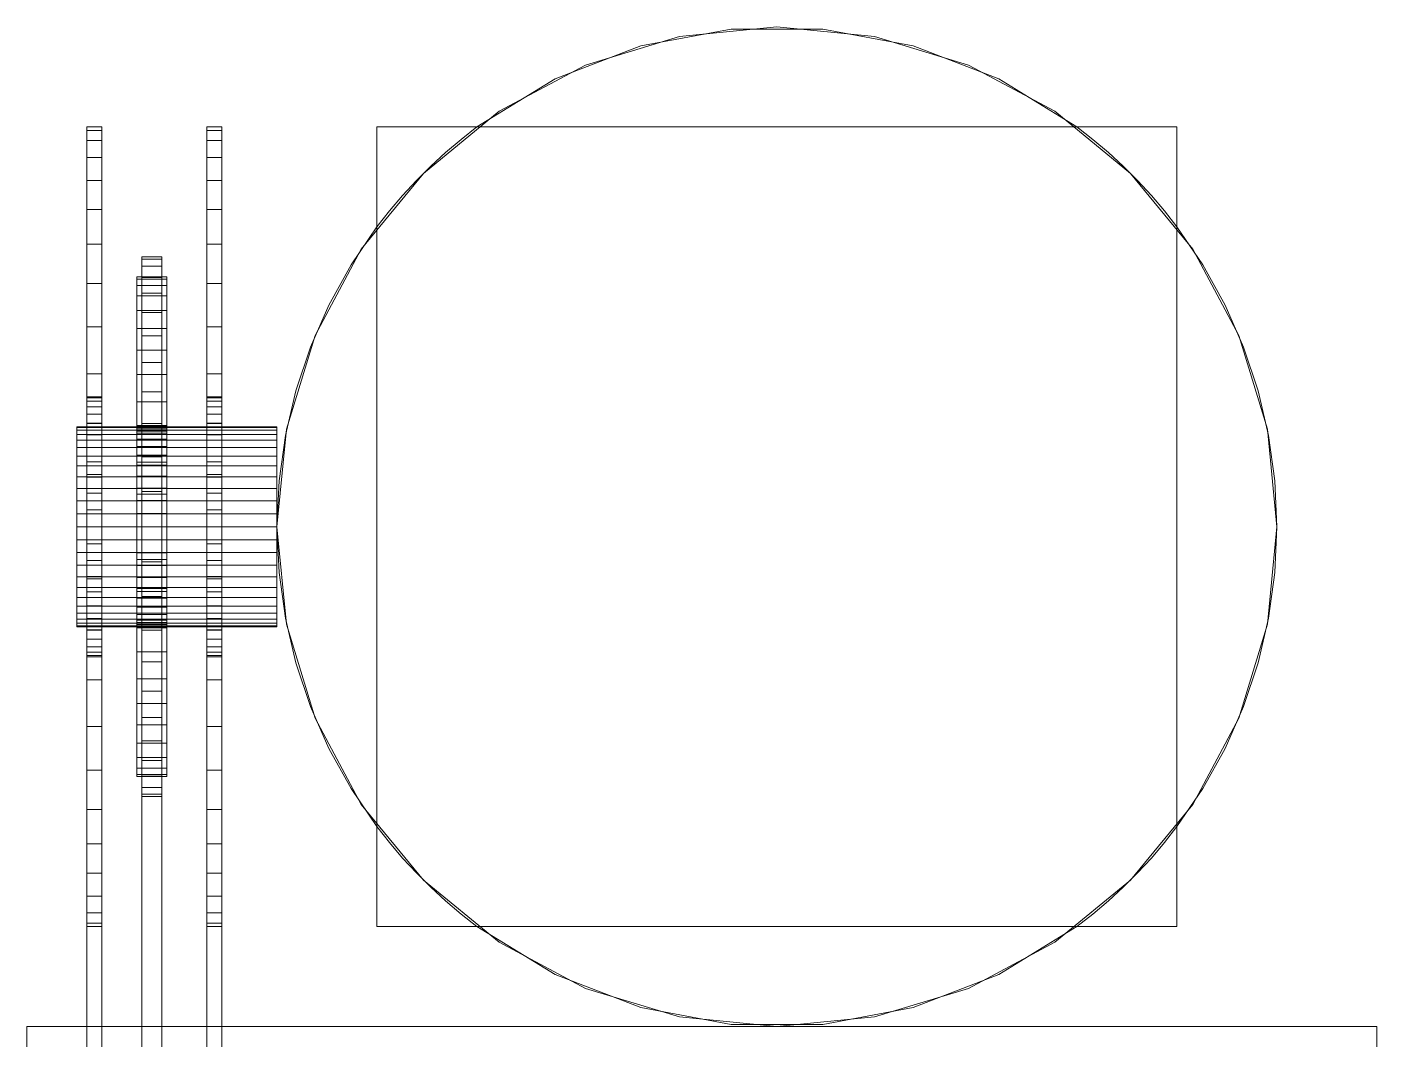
# Model space of a CAD drawing. Header units: millimetres. Extents: x -1970 to 34302, y -80068 to 6837.
# Drawn here: x 795 to 1065, y -77177.5 to -76975 of the extents above; entities that cross this region are included whole.
import ezdxf

# ---------------------------------------------------------------- set-up
doc = ezdxf.new("R2010")
doc.units = ezdxf.units.MM
doc.layers.add('R22_BASE_frontal', color=7, linetype='Continuous', lineweight=0)

msp = doc.modelspace()

# ---------------------------------------------------------------- linework, layer by layer
at = {"layer": 'R22_BASE_frontal'}
for p, q in [((925.491, -76976.921), (906.732, -76982.612)), ((935.82, -76975.422), (917.77, -76978.779)), ((945, -76975), (925.491, -76976.921)), ((954.18, -76975.422), (935.82, -76975.422)), ((964.509, -76976.921), (945, -76975)), ((972.23, -76978.779), (954.18, -76975.422)), ((983.268, -76982.612), (964.509, -76976.921)), ((917.77, -76978.779), (900.637, -76985.379)), ((989.363, -76985.379), (972.23, -76978.779)), ((906.732, -76982.612), (889.443, -76991.853)), ((1000.557, -76991.853), (983.268, -76982.612)), ((900.637, -76985.379), (885, -76995)), ((1005, -76995), (989.363, -76985.379)), ((889.443, -76991.853), (874.289, -77004.289)), ((1015.711, -77004.289), (1000.557, -76991.853)), ((807, -77049), (807, -76995)), ((807, -76995), (807, -76995.684)), ((807, -76995), (810, -76995)), ((807, -77049.222), (807, -76995.684)), ((807, -76995.684), (807, -76997.726)), ((807, -76995.684), (810, -76995.684)), ((810, -76995.684), (810, -76995)), ((810, -76995), (810, -77049)), ((810, -76997.726), (810, -76995.684)), ((810, -76995.684), (810, -77049.222)), ((831, -77049), (831, -76995)), ((831, -76995), (831, -76995.684)), ((831, -76995), (834, -76995)), ((831, -77049.222), (831, -76995.684)), ((831, -76995.684), (831, -76997.726)), ((831, -76995.684), (834, -76995.684)), ((834, -76995.684), (834, -76995)), ((834, -76995), (834, -77049)), ((834, -76997.726), (834, -76995.684)), ((834, -76995.684), (834, -77049.222)), ((865, -76995), (865, -77015)), ((865, -76995), (865, -77155)), ((1025, -76995), (865, -76995)), ((885, -76995), (865, -76995)), ((885, -76995), (881.807, -76997.498)), ((1005, -76995), (885, -76995)), ((1008.193, -76997.498), (1005, -76995)), ((1025, -76995), (1005, -76995)), ((1025, -77155), (1025, -76995)), ((1025, -77015), (1025, -76995)), ((807, -77049.886), (807, -76997.726)), ((807, -76997.726), (807, -77001.09)), ((807, -76997.726), (810, -76997.726)), ((810, -77001.09), (810, -76997.726)), ((810, -76997.726), (810, -77049.886)), ((831, -77049.886), (831, -76997.726)), ((831, -76997.726), (831, -77001.09)), ((831, -76997.726), (834, -76997.726)), ((834, -77001.09), (834, -76997.726)), ((834, -76997.726), (834, -77049.886)), ((881.807, -76997.498), (878.718, -77000.123)), ((1011.282, -77000.123), (1008.193, -76997.498)), ((807, -77050.979), (807, -77001.09)), ((807, -77001.09), (807, -77005.718)), ((807, -77001.09), (810, -77001.09)), ((810, -77005.718), (810, -77001.09)), ((810, -77001.09), (810, -77050.979)), ((831, -77050.979), (831, -77001.09)), ((831, -77001.09), (831, -77005.718)), ((831, -77001.09), (834, -77001.09)), ((834, -77005.718), (834, -77001.09)), ((834, -77001.09), (834, -77050.979)), ((878.718, -77000.123), (875.737, -77002.871)), ((1014.263, -77002.871), (1011.282, -77000.123)), ((875.737, -77002.871), (872.871, -77005.737)), ((1017.129, -77005.737), (1014.263, -77002.871)), ((807, -77052.483), (807, -77005.718)), ((807, -77005.718), (807, -77011.532)), ((807, -77005.718), (810, -77005.718)), ((810, -77011.532), (810, -77005.718)), ((810, -77005.718), (810, -77052.483)), ((831, -77052.483), (831, -77005.718)), ((831, -77005.718), (831, -77011.532)), ((831, -77005.718), (834, -77005.718)), ((834, -77011.532), (834, -77005.718)), ((834, -77005.718), (834, -77052.483)), ((874.289, -77004.289), (861.853, -77019.443)), ((872.871, -77005.737), (870.123, -77008.718)), ((1028.147, -77019.443), (1015.711, -77004.289)), ((1019.877, -77008.718), (1017.129, -77005.737)), ((870.123, -77008.718), (867.498, -77011.807)), ((1022.502, -77011.807), (1019.877, -77008.718)), ((807, -77054.373), (807, -77011.532)), ((807, -77011.532), (807, -77018.431)), ((807, -77011.532), (810, -77011.532)), ((810, -77018.431), (810, -77011.532)), ((810, -77011.532), (810, -77054.373)), ((831, -77054.373), (831, -77011.532)), ((831, -77011.532), (831, -77018.431)), ((831, -77011.532), (834, -77011.532)), ((834, -77018.431), (834, -77011.532)), ((834, -77011.532), (834, -77054.373)), ((867.498, -77011.807), (865, -77015)), ((1025, -77015), (1022.502, -77011.807)), ((865, -77015), (859.83, -77022.597)), ((865, -77015), (865, -77135)), ((1030.17, -77022.597), (1025, -77015)), ((1025, -77135), (1025, -77015)), ((807, -77056.615), (807, -77018.431)), ((807, -77018.431), (807, -77026.299)), ((807, -77018.431), (810, -77018.431)), ((810, -77026.299), (810, -77018.431)), ((810, -77018.431), (810, -77056.615)), ((831, -77056.615), (831, -77018.431)), ((831, -77018.431), (831, -77026.299)), ((831, -77018.431), (834, -77018.431)), ((834, -77026.299), (834, -77018.431)), ((834, -77018.431), (834, -77056.615)), ((861.853, -77019.443), (852.612, -77036.732)), ((1037.388, -77036.732), (1028.147, -77019.443)), ((818, -77025), (818, -77021)), ((818, -77021), (818, -77021.462)), ((818, -77021), (822, -77021)), ((818, -77025.428), (818, -77021.462)), ((818, -77021.462), (818, -77022.84)), ((818, -77021.462), (822, -77021.462)), ((818, -77026.704), (818, -77022.84)), ((818, -77022.84), (818, -77025.111)), ((818, -77022.84), (822, -77022.84)), ((822, -77021.462), (822, -77021)), ((822, -77021), (822, -77025)), ((822, -77022.84), (822, -77021.462)), ((822, -77021.462), (822, -77025.428)), ((822, -77025.111), (822, -77022.84)), ((822, -77022.84), (822, -77026.704)), ((859.83, -77022.597), (855.379, -77030.637)), ((1034.621, -77030.637), (1030.17, -77022.597)), ((817, -77054.75), (817, -77025)), ((817, -77025), (817, -77025.428)), ((817, -77025), (823, -77025)), ((817, -77054.923), (817, -77025.428)), ((817, -77025.428), (817, -77026.704)), ((817, -77025.428), (823, -77025.428)), ((818, -77025.428), (818, -77025)), ((822, -77025), (818, -77025)), ((818, -77028.806), (818, -77025.111)), ((818, -77025.111), (818, -77028.235)), ((818, -77025.111), (822, -77025.111)), ((818, -77026.704), (818, -77025.428)), ((822, -77025.428), (818, -77025.428)), ((822, -77025), (822, -77025.428)), ((822, -77028.235), (822, -77025.111)), ((822, -77025.111), (822, -77028.806)), ((822, -77025.428), (822, -77026.704)), ((823, -77025.428), (823, -77025)), ((823, -77025), (823, -77054.75)), ((823, -77026.704), (823, -77025.428)), ((823, -77025.428), (823, -77054.923)), ((807, -77059.172), (807, -77026.299)), ((807, -77026.299), (807, -77035)), ((807, -77026.299), (810, -77026.299)), ((810, -77035), (810, -77026.299)), ((810, -77026.299), (810, -77059.172)), ((817, -77055.44), (817, -77026.704)), ((817, -77026.704), (817, -77028.806)), ((817, -77026.704), (823, -77026.704)), ((818, -77028.806), (818, -77026.704)), ((822, -77026.704), (818, -77026.704)), ((818, -77031.699), (818, -77028.235)), ((818, -77028.235), (818, -77032.159)), ((818, -77028.235), (822, -77028.235)), ((822, -77026.704), (822, -77028.806)), ((822, -77032.159), (822, -77028.235)), ((822, -77028.235), (822, -77031.699)), ((823, -77028.806), (823, -77026.704)), ((823, -77026.704), (823, -77055.44)), ((831, -77059.172), (831, -77026.299)), ((831, -77026.299), (831, -77035)), ((831, -77026.299), (834, -77026.299)), ((834, -77035), (834, -77026.299)), ((834, -77026.299), (834, -77059.172)), ((817, -77056.291), (817, -77028.806)), ((817, -77028.806), (817, -77031.699)), ((817, -77028.806), (823, -77028.806)), ((818, -77031.699), (818, -77028.806)), ((822, -77028.806), (818, -77028.806)), ((822, -77028.806), (822, -77031.699)), ((823, -77031.699), (823, -77028.806)), ((823, -77028.806), (823, -77056.291)), ((855.379, -77030.637), (851.685, -77039.052)), ((1038.315, -77039.052), (1034.621, -77030.637)), ((817, -77057.463), (817, -77031.699)), ((817, -77031.699), (817, -77035.332)), ((817, -77031.699), (823, -77031.699)), ((818, -77035.332), (818, -77031.699)), ((822, -77031.699), (818, -77031.699)), ((818, -77035.332), (818, -77032.159)), ((818, -77032.159), (818, -77036.816)), ((818, -77032.159), (822, -77032.159)), ((822, -77031.699), (822, -77035.332)), ((822, -77036.816), (822, -77032.159)), ((822, -77032.159), (822, -77035.332)), ((823, -77035.332), (823, -77031.699)), ((823, -77031.699), (823, -77057.463)), ((807, -77062), (807, -77035)), ((807, -77035), (807, -77044.385)), ((807, -77035), (810, -77035)), ((810, -77044.385), (810, -77035)), ((810, -77035), (810, -77062)), ((817, -77058.935), (817, -77035.332)), ((817, -77035.332), (817, -77039.645)), ((817, -77035.332), (823, -77035.332)), ((818, -77039.645), (818, -77035.332)), ((822, -77035.332), (818, -77035.332)), ((822, -77035.332), (822, -77039.645)), ((823, -77039.645), (823, -77035.332)), ((823, -77035.332), (823, -77058.935)), ((831, -77062), (831, -77035)), ((831, -77035), (831, -77044.385)), ((831, -77035), (834, -77035)), ((834, -77044.385), (834, -77035)), ((834, -77035), (834, -77062)), ((818, -77039.645), (818, -77036.816)), ((818, -77036.816), (818, -77042.127)), ((818, -77036.816), (822, -77036.816)), ((822, -77042.127), (822, -77036.816)), ((822, -77036.816), (822, -77039.645)), ((852.612, -77036.732), (846.921, -77055.491)), ((851.685, -77039.052), (848.779, -77047.77)), ((1043.079, -77055.491), (1037.388, -77036.732)), ((1041.221, -77047.77), (1038.315, -77039.052)), ((817, -77060.681), (817, -77039.645)), ((817, -77039.645), (817, -77044.562)), ((817, -77039.645), (823, -77039.645)), ((818, -77044.562), (818, -77039.645)), ((822, -77039.645), (818, -77039.645)), ((822, -77039.645), (822, -77044.562)), ((823, -77044.562), (823, -77039.645)), ((823, -77039.645), (823, -77060.681)), ((807, -77065.05), (807, -77044.385)), ((807, -77044.385), (807, -77054.294)), ((807, -77044.385), (810, -77044.385)), ((810, -77054.294), (810, -77044.385)), ((810, -77044.385), (810, -77065.05)), ((818, -77044.562), (818, -77042.127)), ((818, -77042.127), (818, -77048)), ((818, -77042.127), (822, -77042.127)), ((822, -77048), (822, -77042.127)), ((822, -77042.127), (822, -77044.562)), ((831, -77065.05), (831, -77044.385)), ((831, -77044.385), (831, -77054.294)), ((831, -77044.385), (834, -77044.385)), ((834, -77054.294), (834, -77044.385)), ((834, -77044.385), (834, -77065.05)), ((817, -77062.673), (817, -77044.562)), ((817, -77044.562), (817, -77050)), ((817, -77044.562), (823, -77044.562)), ((818, -77050), (818, -77044.562)), ((822, -77044.562), (818, -77044.562)), ((822, -77044.562), (822, -77050)), ((823, -77050), (823, -77044.562)), ((823, -77044.562), (823, -77062.673)), ((807, -77049.222), (807, -77049)), ((810, -77049), (807, -77049)), ((807, -77049.886), (807, -77049.222)), ((810, -77049.222), (807, -77049.222)), ((807, -77050.979), (807, -77049.886)), ((810, -77049.886), (807, -77049.886)), ((810, -77049), (810, -77049.222)), ((810, -77049.222), (810, -77049.886)), ((810, -77049.886), (810, -77050.979)), ((818, -77050), (818, -77048)), ((818, -77048), (818, -77054.335)), ((818, -77048), (822, -77048)), ((822, -77054.335), (822, -77048)), ((822, -77048), (822, -77050)), ((831, -77049.222), (831, -77049)), ((834, -77049), (831, -77049)), ((831, -77049.886), (831, -77049.222)), ((834, -77049.222), (831, -77049.222)), ((831, -77050.979), (831, -77049.886)), ((834, -77049.886), (831, -77049.886)), ((834, -77049), (834, -77049.222)), ((834, -77049.222), (834, -77049.886)), ((834, -77049.886), (834, -77050.979)), ((848.779, -77047.77), (846.685, -77056.718)), ((1043.315, -77056.718), (1041.221, -77047.77)), ((807, -77052.483), (807, -77050.979)), ((810, -77050.979), (807, -77050.979)), ((807, -77054.373), (807, -77052.483)), ((810, -77052.483), (807, -77052.483)), ((810, -77050.979), (810, -77052.483)), ((810, -77052.483), (810, -77054.373)), ((817, -77064.875), (817, -77050)), ((817, -77050), (817, -77055.866)), ((817, -77050), (823, -77050)), ((818, -77055.866), (818, -77050)), ((822, -77050), (818, -77050)), ((822, -77050), (822, -77055.866)), ((823, -77055.866), (823, -77050)), ((823, -77050), (823, -77064.875)), ((831, -77052.483), (831, -77050.979)), ((834, -77050.979), (831, -77050.979)), ((831, -77054.373), (831, -77052.483)), ((834, -77052.483), (831, -77052.483)), ((834, -77050.979), (834, -77052.483)), ((834, -77052.483), (834, -77054.373)), ((805, -77055.171), (805, -77055)), ((845, -77055), (805, -77055)), ((805, -77055.681), (805, -77055.171)), ((845, -77055.171), (805, -77055.171)), ((807, -77068.271), (807, -77054.294)), ((807, -77054.294), (807, -77064.558)), ((807, -77054.294), (810, -77054.294)), ((807, -77056.615), (807, -77054.373)), ((810, -77054.373), (807, -77054.373)), ((810, -77064.558), (810, -77054.294)), ((810, -77054.294), (810, -77068.271)), ((810, -77054.373), (810, -77056.615)), ((817, -77054.923), (817, -77054.75)), ((823, -77054.75), (817, -77054.75)), ((817, -77055.44), (817, -77054.923)), ((823, -77054.923), (817, -77054.923)), ((818, -77055.866), (818, -77054.335)), ((818, -77054.335), (818, -77061.024)), ((818, -77054.335), (822, -77054.335)), ((822, -77061.024), (822, -77054.335)), ((822, -77054.335), (822, -77055.866)), ((823, -77054.75), (823, -77054.923)), ((823, -77054.923), (823, -77055.44)), ((831, -77068.271), (831, -77054.294)), ((831, -77054.294), (831, -77064.558)), ((831, -77054.294), (834, -77054.294)), ((831, -77056.615), (831, -77054.373)), ((834, -77054.373), (831, -77054.373)), ((834, -77064.558), (834, -77054.294)), ((834, -77054.294), (834, -77068.271)), ((834, -77054.373), (834, -77056.615)), ((845, -77055.171), (845, -77055)), ((845, -77055.681), (845, -77055.171)), ((805, -77056.522), (805, -77055.681)), ((845, -77055.681), (805, -77055.681)), ((805, -77057.679), (805, -77056.522)), ((845, -77056.522), (805, -77056.522)), ((805, -77059.133), (805, -77057.679)), ((845, -77057.679), (805, -77057.679)), ((807, -77059.172), (807, -77056.615)), ((810, -77056.615), (807, -77056.615)), ((810, -77056.615), (810, -77059.172)), ((817, -77056.291), (817, -77055.44)), ((823, -77055.44), (817, -77055.44)), ((817, -77067.251), (817, -77055.866)), ((817, -77055.866), (817, -77062.059)), ((817, -77055.866), (823, -77055.866)), ((817, -77057.463), (817, -77056.291)), ((823, -77056.291), (817, -77056.291)), ((817, -77058.935), (817, -77057.463)), ((823, -77057.463), (817, -77057.463)), ((818, -77062.059), (818, -77055.866)), ((822, -77055.866), (818, -77055.866)), ((822, -77055.866), (822, -77062.059)), ((823, -77055.44), (823, -77056.291)), ((823, -77062.059), (823, -77055.866)), ((823, -77055.866), (823, -77067.251)), ((823, -77056.291), (823, -77057.463)), ((823, -77057.463), (823, -77058.935)), ((831, -77059.172), (831, -77056.615)), ((834, -77056.615), (831, -77056.615)), ((834, -77056.615), (834, -77059.172)), ((846.921, -77055.491), (845, -77075)), ((845, -77056.522), (845, -77055.681)), ((845, -77057.679), (845, -77056.522)), ((845, -77059.133), (845, -77057.679)), ((846.685, -77056.718), (845.422, -77065.82)), ((1045, -77075), (1043.079, -77055.491)), ((1044.578, -77065.82), (1043.315, -77056.718)), ((805, -77060.858), (805, -77059.133)), ((845, -77059.133), (805, -77059.133)), ((807, -77062), (807, -77059.172)), ((810, -77059.172), (807, -77059.172)), ((810, -77059.172), (810, -77062)), ((817, -77060.681), (817, -77058.935)), ((823, -77058.935), (817, -77058.935)), ((817, -77062.673), (817, -77060.681)), ((823, -77060.681), (817, -77060.681)), ((823, -77058.935), (823, -77060.681)), ((823, -77060.681), (823, -77062.673)), ((831, -77062), (831, -77059.172)), ((834, -77059.172), (831, -77059.172)), ((834, -77059.172), (834, -77062)), ((845, -77060.858), (845, -77059.133)), ((805, -77062.825), (805, -77060.858)), ((845, -77060.858), (805, -77060.858)), ((805, -77065), (805, -77062.825)), ((845, -77062.825), (805, -77062.825)), ((807, -77065.05), (807, -77062)), ((810, -77062), (807, -77062)), ((810, -77062), (810, -77065.05)), ((817, -77069.759), (817, -77062.059)), ((817, -77062.059), (817, -77068.474)), ((817, -77062.059), (823, -77062.059)), ((817, -77064.875), (817, -77062.673)), ((823, -77062.673), (817, -77062.673)), ((818, -77062.059), (818, -77061.024)), ((818, -77061.024), (818, -77067.952)), ((818, -77061.024), (822, -77061.024)), ((818, -77068.474), (818, -77062.059)), ((822, -77062.059), (818, -77062.059)), ((822, -77067.952), (822, -77061.024)), ((822, -77061.024), (822, -77062.059)), ((822, -77062.059), (822, -77068.474)), ((823, -77068.474), (823, -77062.059)), ((823, -77062.059), (823, -77069.759)), ((823, -77062.673), (823, -77064.875)), ((831, -77065.05), (831, -77062)), ((834, -77062), (831, -77062)), ((834, -77062), (834, -77065.05)), ((845, -77062.825), (845, -77060.858)), ((845, -77065), (845, -77062.825)), ((805, -77067.346), (805, -77065)), ((845, -77065), (805, -77065)), ((807, -77071.606), (807, -77064.558)), ((807, -77064.558), (807, -77075)), ((807, -77064.558), (810, -77064.558)), ((807, -77068.271), (807, -77065.05)), ((810, -77065.05), (807, -77065.05)), ((810, -77075), (810, -77064.558)), ((810, -77064.558), (810, -77071.606)), ((810, -77065.05), (810, -77068.271)), ((817, -77067.251), (817, -77064.875)), ((823, -77064.875), (817, -77064.875)), ((823, -77064.875), (823, -77067.251)), ((831, -77071.606), (831, -77064.558)), ((831, -77064.558), (831, -77075)), ((831, -77064.558), (834, -77064.558)), ((831, -77068.271), (831, -77065.05)), ((834, -77065.05), (831, -77065.05)), ((834, -77075), (834, -77064.558)), ((834, -77064.558), (834, -77071.606)), ((834, -77065.05), (834, -77068.271)), ((845, -77067.346), (845, -77065)), ((845.422, -77065.82), (845, -77075)), ((1045, -77075), (1044.578, -77065.82)), ((805, -77069.824), (805, -77067.346)), ((845, -77067.346), (805, -77067.346)), ((807, -77071.606), (807, -77068.271)), ((810, -77068.271), (807, -77068.271)), ((810, -77068.271), (810, -77071.606)), ((817, -77069.759), (817, -77067.251)), ((823, -77067.251), (817, -77067.251)), ((817, -77072.357), (817, -77068.474)), ((817, -77068.474), (817, -77075)), ((817, -77068.474), (823, -77068.474)), ((818, -77068.474), (818, -77067.952)), ((818, -77067.952), (818, -77075)), ((818, -77067.952), (822, -77067.952)), ((818, -77075), (818, -77068.474)), ((822, -77068.474), (818, -77068.474)), ((822, -77075), (822, -77067.952)), ((822, -77067.952), (822, -77068.474)), ((822, -77068.474), (822, -77075)), ((823, -77067.251), (823, -77069.759)), ((823, -77075), (823, -77068.474)), ((823, -77068.474), (823, -77072.357)), ((831, -77071.606), (831, -77068.271)), ((834, -77068.271), (831, -77068.271)), ((834, -77068.271), (834, -77071.606)), ((845, -77069.824), (845, -77067.346)), ((805, -77072.389), (805, -77069.824)), ((845, -77069.824), (805, -77069.824)), ((817, -77072.357), (817, -77069.759)), ((823, -77069.759), (817, -77069.759)), ((823, -77069.759), (823, -77072.357)), ((845, -77072.389), (845, -77069.824)), ((805, -77075), (805, -77072.389)), ((845, -77072.389), (805, -77072.389)), ((807, -77075), (807, -77071.606)), ((810, -77071.606), (807, -77071.606)), ((810, -77071.606), (810, -77075)), ((817, -77075), (817, -77072.357)), ((823, -77072.357), (817, -77072.357)), ((823, -77072.357), (823, -77075)), ((831, -77075), (831, -77071.606)), ((834, -77071.606), (831, -77071.606)), ((834, -77071.606), (834, -77075)), ((845, -77075), (845, -77072.389)), ((805, -77075), (805, -77077.611)), ((805, -77075), (845, -77075)), ((807, -77075), (810, -77075)), ((807, -77075), (807, -77078.394)), ((807, -77085.442), (807, -77075)), ((807, -77318), (807, -77075)), ((810, -77075), (810, -77085.442)), ((810, -77078.394), (810, -77075)), ((810, -77318), (810, -77075)), ((810, -77075), (831, -77075)), ((817, -77075), (823, -77075)), ((817, -77075), (817, -77077.643)), ((817, -77081.526), (817, -77075)), ((818, -77075), (822, -77075)), ((818, -77318), (818, -77075)), ((818, -77075), (818, -77081.526)), ((818, -77082.048), (818, -77075)), ((822, -77318), (822, -77075)), ((822, -77075), (822, -77082.048)), ((822, -77081.526), (822, -77075)), ((823, -77075), (823, -77081.526)), ((823, -77077.643), (823, -77075)), ((831, -77075), (834, -77075)), ((831, -77075), (831, -77078.394)), ((831, -77085.442), (831, -77075)), ((831, -77318), (831, -77075)), ((834, -77075), (834, -77085.442)), ((834, -77078.394), (834, -77075)), ((834, -77318), (834, -77075)), ((845, -77075), (845.422, -77084.18)), ((845, -77075), (846.921, -77094.509)), ((845, -77077.611), (845, -77075)), ((1043.079, -77094.509), (1045, -77075)), ((1044.578, -77084.18), (1045, -77075)), ((805, -77077.611), (805, -77080.176)), ((845, -77077.611), (805, -77077.611)), ((807, -77078.394), (807, -77085.442)), ((810, -77078.394), (807, -77078.394)), ((807, -77078.394), (807, -77081.729)), ((810, -77085.442), (810, -77078.394)), ((810, -77081.729), (810, -77078.394)), ((817, -77077.643), (817, -77081.526)), ((823, -77077.643), (817, -77077.643)), ((817, -77077.643), (817, -77080.241)), ((823, -77081.526), (823, -77077.643)), ((823, -77080.241), (823, -77077.643)), ((831, -77078.394), (831, -77085.442)), ((834, -77078.394), (831, -77078.394)), ((831, -77078.394), (831, -77081.729)), ((834, -77085.442), (834, -77078.394)), ((834, -77081.729), (834, -77078.394)), ((845, -77077.611), (845, -77080.176)), ((805, -77080.176), (805, -77082.654)), ((845, -77080.176), (805, -77080.176)), ((807, -77081.729), (807, -77095.706)), ((810, -77081.729), (807, -77081.729)), ((807, -77081.729), (807, -77084.95)), ((810, -77095.706), (810, -77081.729)), ((810, -77084.95), (810, -77081.729)), ((817, -77080.241), (817, -77087.941)), ((823, -77080.241), (817, -77080.241)), ((817, -77080.241), (817, -77082.749)), ((817, -77081.526), (823, -77081.526)), ((817, -77087.941), (817, -77081.526)), ((818, -77081.526), (818, -77082.048)), ((822, -77081.526), (818, -77081.526)), ((818, -77081.526), (818, -77087.941)), ((818, -77082.048), (822, -77082.048)), ((818, -77088.976), (818, -77082.048)), ((822, -77082.048), (822, -77081.526)), ((822, -77087.941), (822, -77081.526)), ((822, -77082.048), (822, -77088.976)), ((823, -77087.941), (823, -77080.241)), ((823, -77082.749), (823, -77080.241)), ((823, -77081.526), (823, -77087.941)), ((831, -77081.729), (831, -77095.706)), ((834, -77081.729), (831, -77081.729)), ((831, -77081.729), (831, -77084.95)), ((834, -77095.706), (834, -77081.729)), ((834, -77084.95), (834, -77081.729)), ((845, -77080.176), (845, -77082.654)), ((805, -77082.654), (805, -77085)), ((845, -77082.654), (805, -77082.654)), ((805, -77085), (805, -77087.175)), ((845, -77085), (805, -77085)), ((807, -77084.95), (807, -77105.615)), ((810, -77084.95), (807, -77084.95)), ((807, -77084.95), (807, -77088)), ((810, -77105.615), (810, -77084.95)), ((810, -77088), (810, -77084.95)), ((817, -77082.749), (817, -77094.134)), ((823, -77082.749), (817, -77082.749)), ((817, -77082.749), (817, -77085.125)), ((823, -77094.134), (823, -77082.749)), ((823, -77085.125), (823, -77082.749)), ((831, -77084.95), (831, -77105.615)), ((834, -77084.95), (831, -77084.95)), ((831, -77084.95), (831, -77088)), ((834, -77105.615), (834, -77084.95)), ((834, -77088), (834, -77084.95)), ((845, -77082.654), (845, -77085)), ((845, -77085), (845, -77087.175)), ((845.422, -77084.18), (846.685, -77093.282)), ((1043.315, -77093.282), (1044.578, -77084.18)), ((805, -77087.175), (805, -77089.142)), ((845, -77087.175), (805, -77087.175)), ((807, -77085.442), (810, -77085.442)), ((807, -77095.706), (807, -77085.442)), ((810, -77085.442), (810, -77095.706)), ((817, -77085.125), (817, -77100)), ((823, -77085.125), (817, -77085.125)), ((817, -77085.125), (817, -77087.327)), ((817, -77087.327), (817, -77105.438)), ((823, -77087.327), (817, -77087.327)), ((817, -77087.327), (817, -77089.319)), ((823, -77100), (823, -77085.125)), ((823, -77087.327), (823, -77085.125)), ((823, -77105.438), (823, -77087.327)), ((823, -77089.319), (823, -77087.327)), ((831, -77085.442), (834, -77085.442)), ((831, -77095.706), (831, -77085.442)), ((834, -77085.442), (834, -77095.706)), ((845, -77087.175), (845, -77089.142)), ((805, -77089.142), (805, -77090.867)), ((845, -77089.142), (805, -77089.142)), ((807, -77088), (807, -77115)), ((810, -77088), (807, -77088)), ((807, -77088), (807, -77090.828)), ((810, -77115), (810, -77088)), ((810, -77090.828), (810, -77088)), ((817, -77087.941), (823, -77087.941)), ((817, -77094.134), (817, -77087.941)), ((817, -77089.319), (817, -77110.355)), ((823, -77089.319), (817, -77089.319)), ((817, -77089.319), (817, -77091.065)), ((818, -77087.941), (818, -77088.976)), ((822, -77087.941), (818, -77087.941)), ((818, -77087.941), (818, -77094.134)), ((818, -77088.976), (822, -77088.976)), ((818, -77095.665), (818, -77088.976)), ((822, -77088.976), (822, -77087.941)), ((822, -77094.134), (822, -77087.941)), ((822, -77088.976), (822, -77095.665)), ((823, -77087.941), (823, -77094.134)), ((823, -77110.355), (823, -77089.319)), ((823, -77091.065), (823, -77089.319)), ((831, -77088), (831, -77115)), ((834, -77088), (831, -77088)), ((831, -77088), (831, -77090.828)), ((834, -77115), (834, -77088)), ((834, -77090.828), (834, -77088)), ((845, -77089.142), (845, -77090.867)), ((805, -77090.867), (805, -77092.321)), ((845, -77090.867), (805, -77090.867)), ((805, -77092.321), (805, -77093.478)), ((845, -77092.321), (805, -77092.321)), ((807, -77090.828), (807, -77123.701)), ((810, -77090.828), (807, -77090.828)), ((807, -77090.828), (807, -77093.385)), ((810, -77123.701), (810, -77090.828)), ((810, -77093.385), (810, -77090.828)), ((817, -77091.065), (817, -77114.668)), ((823, -77091.065), (817, -77091.065)), ((817, -77091.065), (817, -77092.537)), ((817, -77092.537), (817, -77118.301)), ((823, -77092.537), (817, -77092.537)), ((817, -77092.537), (817, -77093.709)), ((823, -77114.668), (823, -77091.065)), ((823, -77092.537), (823, -77091.065)), ((823, -77118.301), (823, -77092.537)), ((823, -77093.709), (823, -77092.537)), ((831, -77090.828), (831, -77123.701)), ((834, -77090.828), (831, -77090.828)), ((831, -77090.828), (831, -77093.385)), ((834, -77123.701), (834, -77090.828)), ((834, -77093.385), (834, -77090.828)), ((845, -77090.867), (845, -77092.321)), ((845, -77092.321), (845, -77093.478)), ((805, -77093.478), (805, -77094.319)), ((845, -77093.478), (805, -77093.478)), ((805, -77094.319), (805, -77094.829)), ((845, -77094.319), (805, -77094.319)), ((805, -77094.829), (805, -77095)), ((845, -77094.829), (805, -77094.829)), ((845, -77095), (805, -77095)), ((807, -77093.385), (807, -77131.569)), ((810, -77093.385), (807, -77093.385)), ((807, -77093.385), (807, -77095.627)), ((807, -77095.627), (807, -77138.468)), ((810, -77095.627), (807, -77095.627)), ((807, -77095.627), (807, -77097.517)), ((807, -77095.706), (810, -77095.706)), ((807, -77105.615), (807, -77095.706)), ((810, -77131.569), (810, -77093.385)), ((810, -77095.627), (810, -77093.385)), ((810, -77138.468), (810, -77095.627)), ((810, -77097.517), (810, -77095.627)), ((810, -77095.706), (810, -77105.615)), ((817, -77093.709), (817, -77121.194)), ((823, -77093.709), (817, -77093.709)), ((817, -77093.709), (817, -77094.56)), ((817, -77094.134), (823, -77094.134)), ((817, -77100), (817, -77094.134)), ((817, -77094.56), (817, -77123.296)), ((823, -77094.56), (817, -77094.56)), ((817, -77094.56), (817, -77095.077)), ((817, -77095.077), (817, -77124.572)), ((823, -77095.077), (817, -77095.077)), ((817, -77095.077), (817, -77095.25)), ((817, -77095.25), (817, -77125)), ((823, -77095.25), (817, -77095.25)), ((818, -77094.134), (818, -77095.665)), ((822, -77094.134), (818, -77094.134)), ((818, -77094.134), (818, -77100)), ((818, -77095.665), (822, -77095.665)), ((818, -77102), (818, -77095.665)), ((822, -77095.665), (822, -77094.134)), ((822, -77100), (822, -77094.134)), ((822, -77095.665), (822, -77102)), ((823, -77121.194), (823, -77093.709)), ((823, -77094.56), (823, -77093.709)), ((823, -77094.134), (823, -77100)), ((823, -77123.296), (823, -77094.56)), ((823, -77095.077), (823, -77094.56)), ((823, -77124.572), (823, -77095.077)), ((823, -77095.25), (823, -77095.077)), ((823, -77125), (823, -77095.25)), ((831, -77093.385), (831, -77131.569)), ((834, -77093.385), (831, -77093.385)), ((831, -77093.385), (831, -77095.627)), ((831, -77095.627), (831, -77138.468)), ((834, -77095.627), (831, -77095.627)), ((831, -77095.627), (831, -77097.517)), ((831, -77095.706), (834, -77095.706)), ((831, -77105.615), (831, -77095.706)), ((834, -77131.569), (834, -77093.385)), ((834, -77095.627), (834, -77093.385)), ((834, -77138.468), (834, -77095.627)), ((834, -77097.517), (834, -77095.627)), ((834, -77095.706), (834, -77105.615)), ((845, -77093.478), (845, -77094.319)), ((845, -77094.319), (845, -77094.829)), ((845, -77094.829), (845, -77095)), ((846.685, -77093.282), (848.779, -77102.23)), ((846.921, -77094.509), (852.612, -77113.268)), ((1037.388, -77113.268), (1043.079, -77094.509)), ((1041.221, -77102.23), (1043.315, -77093.282)), ((807, -77097.517), (807, -77144.282)), ((810, -77097.517), (807, -77097.517)), ((807, -77097.517), (807, -77099.021)), ((810, -77144.282), (810, -77097.517)), ((810, -77099.021), (810, -77097.517)), ((831, -77097.517), (831, -77144.282)), ((834, -77097.517), (831, -77097.517)), ((831, -77097.517), (831, -77099.021)), ((834, -77144.282), (834, -77097.517)), ((834, -77099.021), (834, -77097.517)), ((807, -77099.021), (807, -77148.91)), ((810, -77099.021), (807, -77099.021)), ((807, -77099.021), (807, -77100.114)), ((807, -77100.114), (807, -77152.274)), ((810, -77100.114), (807, -77100.114)), ((807, -77100.114), (807, -77100.778)), ((807, -77100.778), (807, -77154.316)), ((810, -77100.778), (807, -77100.778)), ((807, -77100.778), (807, -77101)), ((807, -77101), (807, -77155)), ((810, -77101), (807, -77101)), ((810, -77148.91), (810, -77099.021)), ((810, -77100.114), (810, -77099.021)), ((810, -77152.274), (810, -77100.114)), ((810, -77100.778), (810, -77100.114)), ((810, -77154.316), (810, -77100.778)), ((810, -77101), (810, -77100.778)), ((810, -77155), (810, -77101)), ((817, -77100), (823, -77100)), ((817, -77105.438), (817, -77100)), ((818, -77100), (818, -77102)), ((822, -77100), (818, -77100)), ((818, -77100), (818, -77105.438)), ((822, -77102), (822, -77100)), ((822, -77105.438), (822, -77100)), ((823, -77100), (823, -77105.438)), ((831, -77099.021), (831, -77148.91)), ((834, -77099.021), (831, -77099.021)), ((831, -77099.021), (831, -77100.114)), ((831, -77100.114), (831, -77152.274)), ((834, -77100.114), (831, -77100.114)), ((831, -77100.114), (831, -77100.778)), ((831, -77100.778), (831, -77154.316)), ((834, -77100.778), (831, -77100.778)), ((831, -77100.778), (831, -77101)), ((831, -77101), (831, -77155)), ((834, -77101), (831, -77101)), ((834, -77148.91), (834, -77099.021)), ((834, -77100.114), (834, -77099.021)), ((834, -77152.274), (834, -77100.114)), ((834, -77100.778), (834, -77100.114)), ((834, -77154.316), (834, -77100.778)), ((834, -77101), (834, -77100.778)), ((834, -77155), (834, -77101)), ((818, -77102), (822, -77102)), ((818, -77107.873), (818, -77102)), ((822, -77102), (822, -77107.873)), ((848.779, -77102.23), (851.685, -77110.948)), ((1038.315, -77110.948), (1041.221, -77102.23)), ((807, -77105.615), (810, -77105.615)), ((807, -77115), (807, -77105.615)), ((810, -77105.615), (810, -77115)), ((817, -77105.438), (823, -77105.438)), ((817, -77110.355), (817, -77105.438)), ((818, -77105.438), (818, -77107.873)), ((822, -77105.438), (818, -77105.438)), ((818, -77105.438), (818, -77110.355)), ((822, -77107.873), (822, -77105.438)), ((822, -77110.355), (822, -77105.438)), ((823, -77105.438), (823, -77110.355)), ((831, -77105.615), (834, -77105.615)), ((831, -77115), (831, -77105.615)), ((834, -77105.615), (834, -77115)), ((818, -77107.873), (822, -77107.873)), ((818, -77113.184), (818, -77107.873)), ((822, -77107.873), (822, -77113.184)), ((817, -77110.355), (823, -77110.355)), ((817, -77114.668), (817, -77110.355)), ((818, -77110.355), (818, -77113.184)), ((822, -77110.355), (818, -77110.355)), ((818, -77110.355), (818, -77114.668)), ((822, -77113.184), (822, -77110.355)), ((822, -77114.668), (822, -77110.355)), ((823, -77110.355), (823, -77114.668)), ((851.685, -77110.948), (855.379, -77119.363)), ((1034.621, -77119.363), (1038.315, -77110.948)), ((817, -77114.668), (823, -77114.668)), ((817, -77118.301), (817, -77114.668)), ((818, -77113.184), (822, -77113.184)), ((818, -77117.841), (818, -77113.184)), ((818, -77114.668), (818, -77117.841)), ((822, -77114.668), (818, -77114.668)), ((818, -77114.668), (818, -77118.301)), ((822, -77113.184), (822, -77117.841)), ((822, -77117.841), (822, -77114.668)), ((822, -77118.301), (822, -77114.668)), ((823, -77114.668), (823, -77118.301)), ((852.612, -77113.268), (861.853, -77130.557)), ((1028.147, -77130.557), (1037.388, -77113.268)), ((807, -77115), (810, -77115)), ((807, -77123.701), (807, -77115)), ((810, -77115), (810, -77123.701)), ((831, -77115), (834, -77115)), ((831, -77123.701), (831, -77115)), ((834, -77115), (834, -77123.701)), ((817, -77118.301), (823, -77118.301)), ((817, -77121.194), (817, -77118.301)), ((818, -77117.841), (822, -77117.841)), ((818, -77121.765), (818, -77117.841)), ((818, -77118.301), (818, -77121.765)), ((822, -77118.301), (818, -77118.301)), ((818, -77118.301), (818, -77121.194)), ((822, -77117.841), (822, -77121.765)), ((822, -77121.765), (822, -77118.301)), ((822, -77121.194), (822, -77118.301)), ((823, -77118.301), (823, -77121.194)), ((855.379, -77119.363), (859.83, -77127.403)), ((1030.17, -77127.403), (1034.621, -77119.363)), ((817, -77121.194), (823, -77121.194)), ((817, -77123.296), (817, -77121.194)), ((818, -77121.194), (818, -77124.889)), ((822, -77121.194), (818, -77121.194)), ((818, -77121.194), (818, -77123.296)), ((818, -77121.765), (822, -77121.765)), ((818, -77124.889), (818, -77121.765)), ((822, -77124.889), (822, -77121.194)), ((822, -77123.296), (822, -77121.194)), ((822, -77121.765), (822, -77124.889)), ((823, -77121.194), (823, -77123.296)), ((807, -77123.701), (810, -77123.701)), ((807, -77131.569), (807, -77123.701)), ((810, -77123.701), (810, -77131.569)), ((817, -77123.296), (823, -77123.296)), ((817, -77124.572), (817, -77123.296)), ((817, -77124.572), (823, -77124.572)), ((817, -77125), (817, -77124.572)), ((817, -77125), (823, -77125)), ((818, -77123.296), (818, -77127.16)), ((822, -77123.296), (818, -77123.296)), ((818, -77123.296), (818, -77124.572)), ((818, -77124.572), (818, -77128.538)), ((822, -77124.572), (818, -77124.572)), ((818, -77124.572), (818, -77125)), ((818, -77124.889), (822, -77124.889)), ((818, -77127.16), (818, -77124.889)), ((818, -77125), (818, -77129)), ((822, -77125), (818, -77125)), ((822, -77127.16), (822, -77123.296)), ((822, -77124.572), (822, -77123.296)), ((822, -77128.538), (822, -77124.572)), ((822, -77125), (822, -77124.572)), ((822, -77124.889), (822, -77127.16)), ((822, -77129), (822, -77125)), ((823, -77123.296), (823, -77124.572)), ((823, -77124.572), (823, -77125)), ((831, -77123.701), (834, -77123.701)), ((831, -77131.569), (831, -77123.701)), ((834, -77123.701), (834, -77131.569)), ((818, -77127.16), (822, -77127.16)), ((818, -77128.538), (818, -77127.16)), ((822, -77127.16), (822, -77128.538)), ((859.83, -77127.403), (865, -77135)), ((1025, -77135), (1030.17, -77127.403)), ((818, -77128.538), (822, -77128.538)), ((818, -77129), (818, -77128.538)), ((818, -77129), (822, -77129)), ((822, -77128.538), (822, -77129)), ((861.853, -77130.557), (874.289, -77145.711)), ((1015.711, -77145.711), (1028.147, -77130.557)), ((807, -77131.569), (810, -77131.569)), ((807, -77138.468), (807, -77131.569)), ((810, -77131.569), (810, -77138.468)), ((831, -77131.569), (834, -77131.569)), ((831, -77138.468), (831, -77131.569)), ((834, -77131.569), (834, -77138.468)), ((865, -77135), (865, -77155)), ((865, -77135), (867.498, -77138.193)), ((1022.502, -77138.193), (1025, -77135)), ((1025, -77155), (1025, -77135)), ((807, -77138.468), (810, -77138.468)), ((807, -77144.282), (807, -77138.468)), ((810, -77138.468), (810, -77144.282)), ((831, -77138.468), (834, -77138.468)), ((831, -77144.282), (831, -77138.468)), ((834, -77138.468), (834, -77144.282)), ((867.498, -77138.193), (870.123, -77141.282)), ((1019.877, -77141.282), (1022.502, -77138.193)), ((870.123, -77141.282), (872.871, -77144.263)), ((1017.129, -77144.263), (1019.877, -77141.282)), ((807, -77144.282), (810, -77144.282)), ((807, -77148.91), (807, -77144.282)), ((810, -77144.282), (810, -77148.91)), ((831, -77144.282), (834, -77144.282)), ((831, -77148.91), (831, -77144.282)), ((834, -77144.282), (834, -77148.91)), ((872.871, -77144.263), (875.737, -77147.129)), ((1014.263, -77147.129), (1017.129, -77144.263)), ((874.289, -77145.711), (889.443, -77158.147)), ((1000.557, -77158.147), (1015.711, -77145.711)), ((807, -77148.91), (810, -77148.91)), ((807, -77152.274), (807, -77148.91)), ((810, -77148.91), (810, -77152.274)), ((831, -77148.91), (834, -77148.91)), ((831, -77152.274), (831, -77148.91)), ((834, -77148.91), (834, -77152.274)), ((875.737, -77147.129), (878.718, -77149.877)), ((1011.282, -77149.877), (1014.263, -77147.129)), ((807, -77152.274), (810, -77152.274)), ((807, -77154.316), (807, -77152.274)), ((810, -77152.274), (810, -77154.316)), ((831, -77152.274), (834, -77152.274)), ((831, -77154.316), (831, -77152.274)), ((834, -77152.274), (834, -77154.316)), ((878.718, -77149.877), (881.807, -77152.502)), ((1008.193, -77152.502), (1011.282, -77149.877)), ((807, -77154.316), (810, -77154.316)), ((807, -77155), (807, -77154.316)), ((807, -77155), (810, -77155)), ((807, -77238), (807, -77155)), ((810, -77154.316), (810, -77155)), ((810, -77238), (810, -77155)), ((831, -77154.316), (834, -77154.316)), ((831, -77155), (831, -77154.316)), ((831, -77155), (834, -77155)), ((831, -77238), (831, -77155)), ((834, -77154.316), (834, -77155)), ((834, -77238), (834, -77155)), ((865, -77155), (885, -77155)), ((865, -77155), (1025, -77155)), ((881.807, -77152.502), (885, -77155)), ((885, -77155), (1005, -77155)), ((885, -77155), (900.637, -77164.621)), ((989.363, -77164.621), (1005, -77155)), ((1005, -77155), (1008.193, -77152.502)), ((1005, -77155), (1025, -77155)), ((889.443, -77158.147), (906.732, -77167.388)), ((983.268, -77167.388), (1000.557, -77158.147)), ((900.637, -77164.621), (917.77, -77171.221)), ((972.23, -77171.221), (989.363, -77164.621)), ((906.732, -77167.388), (925.491, -77173.079)), ((964.509, -77173.079), (983.268, -77167.388)), ((917.77, -77171.221), (935.82, -77174.578)), ((954.18, -77174.578), (972.23, -77171.221)), ((925.491, -77173.079), (945, -77175)), ((945, -77175), (964.509, -77173.079)), ((795, -77175), (1065, -77175)), ((795, -77190), (795, -77175)), ((935.82, -77174.578), (954.18, -77174.578)), ((1065, -77190), (1065, -77175))]:
    msp.add_line(p, q, dxfattribs=at)

doc.saveas('drawing.dxf')
